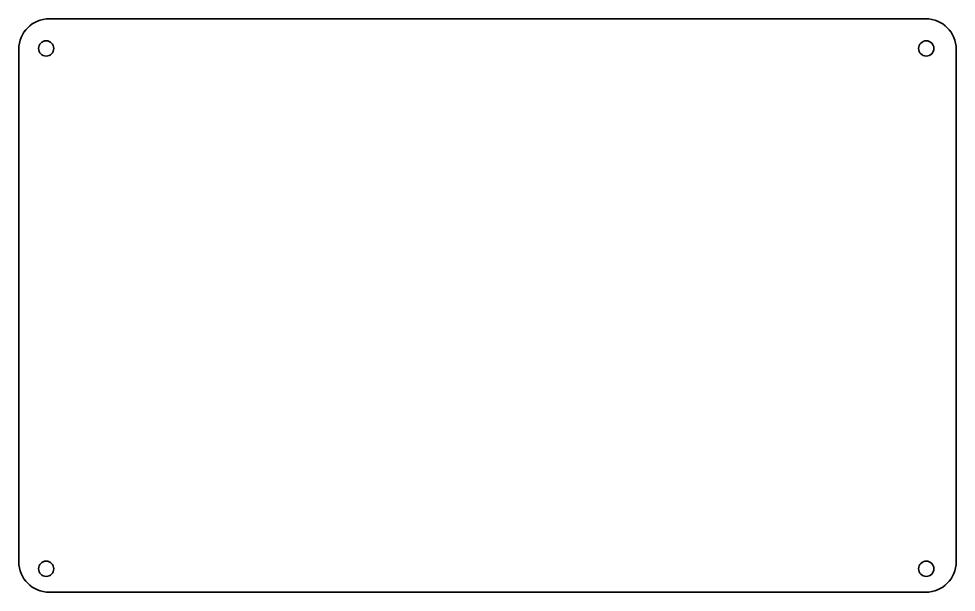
# Model space of a CAD drawing. Header units: inches. Extents: x 0 to 9.7, y -5.9 to 6.4.
# Drawn here: x 0 to 9.66, y 0.53 to 6.44 of the extents above; entities that cross this region are included whole.
import ezdxf

# ---------------------------------------------------------------- set-up
doc = ezdxf.new("R2010")
doc.units = ezdxf.units.IN
doc.header["$MEASUREMENT"] = 0
doc.layers.add('Livello 1', color=7, linetype='Continuous')

msp = doc.modelspace()

# ---------------------------------------------------------------- linework, layer by layer
at = {"layer": 'Livello 1', "color": 250, "lineweight": 35}
for points, knots in [([(0.315, 0.5316), (0.141, 0.5316), (0, 0.6726), (0, 0.8466), (0, 0.8466), (0, 6.1222), (0, 6.1222), (0, 6.2962), (0.141, 6.4372), (0.315, 6.4372)], [0, 0, 0, 0, 1, 1, 1, 2, 2, 2, 3, 3, 3, 3]), ([(9.3457, 6.4372), (9.5197, 6.4372), (9.6607, 6.2962), (9.6607, 6.1222), (9.6607, 6.1222), (9.6607, 0.8466), (9.6607, 0.8466), (9.6607, 0.6726), (9.5197, 0.5316), (9.3457, 0.5316)], [0, 0, 0, 0, 1, 1, 1, 2, 2, 2, 3, 3, 3, 3]), ([(0.3611, 6.1316), (0.3611, 6.0881), (0.3259, 6.0529), (0.2824, 6.0529), (0.2389, 6.0529), (0.2037, 6.0881), (0.2037, 6.1316), (0.2037, 6.1751), (0.2389, 6.2104), (0.2824, 6.2104), (0.3259, 6.2104), (0.3611, 6.1751), (0.3611, 6.1316)], [0, 0, 0, 0, 1, 1, 1, 2, 2, 2, 3, 3, 3, 4, 4, 4, 4]), ([(9.4307, 6.1316), (9.4307, 6.0881), (9.3955, 6.0529), (9.352, 6.0529), (9.3085, 6.0529), (9.2732, 6.0881), (9.2732, 6.1316), (9.2732, 6.1751), (9.3085, 6.2104), (9.352, 6.2104), (9.3955, 6.2104), (9.4307, 6.1751), (9.4307, 6.1316)], [0, 0, 0, 0, 1, 1, 1, 2, 2, 2, 3, 3, 3, 4, 4, 4, 4]), ([(0.3611, 0.7735), (0.3611, 0.73), (0.3259, 0.6948), (0.2824, 0.6948), (0.2389, 0.6948), (0.2037, 0.73), (0.2037, 0.7735), (0.2037, 0.817), (0.2389, 0.8523), (0.2824, 0.8523), (0.3259, 0.8523), (0.3611, 0.817), (0.3611, 0.7735)], [0, 0, 0, 0, 1, 1, 1, 2, 2, 2, 3, 3, 3, 4, 4, 4, 4]), ([(9.4307, 0.7734), (9.4307, 0.7299), (9.3955, 0.6947), (9.352, 0.6947), (9.3085, 0.6947), (9.2732, 0.7299), (9.2732, 0.7734), (9.2732, 0.8169), (9.3085, 0.8521), (9.352, 0.8521), (9.3955, 0.8521), (9.4307, 0.8169), (9.4307, 0.7734)], [0, 0, 0, 0, 1, 1, 1, 2, 2, 2, 3, 3, 3, 4, 4, 4, 4])]:
    msp.add_open_spline(points, degree=3, knots=knots, dxfattribs=at)
for points in [[(0.315, 6.4372), (0.315, 6.4372), (9.3457, 6.4372), (9.3457, 6.4372)], [(9.3457, 0.5316), (9.3457, 0.5316), (0.315, 0.5316), (0.315, 0.5316)]]:
    msp.add_open_spline(points, degree=3, dxfattribs=at)

doc.saveas('drawing.dxf')
